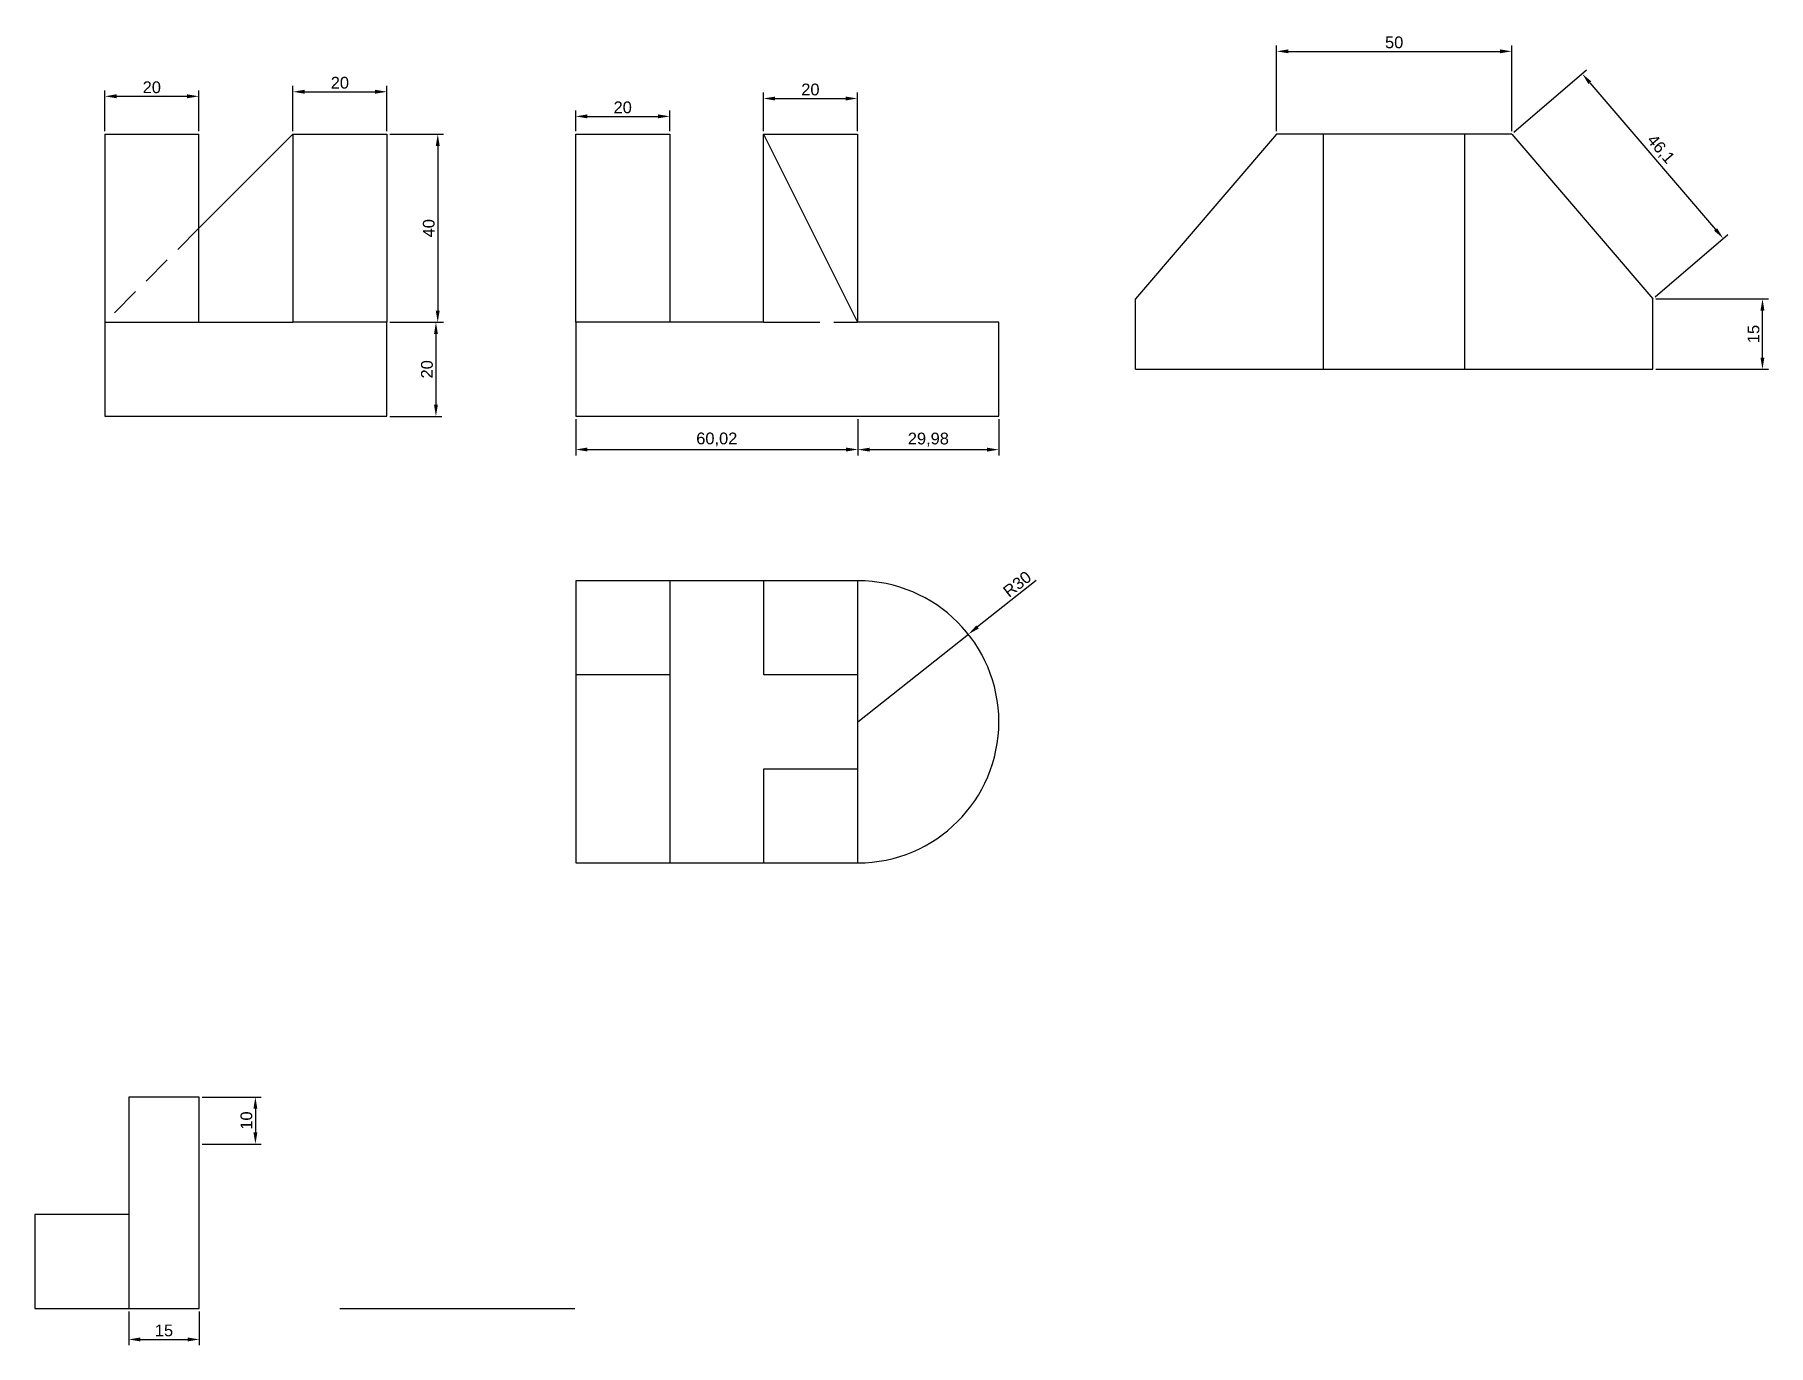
# Model space of a CAD drawing. Header units: millimetres. Extents: x 2485 to 2854, y 1992 to 2271.
import ezdxf

# ---------------------------------------------------------------- set-up
doc = ezdxf.new("R2010")
doc.units = ezdxf.units.MM
doc.linetypes.add('ACAD_ISO02W100', pattern=[15, 12, -3])
doc.linetypes.add('DASHED2', pattern=[9.525, 6.35, -3.175])
doc.styles.get("Standard").update_dxf_attribs({"font": 'arial.ttf'})
doc.dimstyles.new('ISO-25', dxfattribs={"dimtxt": 2.5, "dimasz": 2.5, "dimexe": 1.25, "dimexo": 0.625, "dimtad": 1, "dimtxsty": 'Standard', "dimcen": 2.5, "dimadec": 0, "dimazin": 0, "dimtfac": 1, "dimtmove": 0, "dimatfit": 3, "dimfxl": 1, "dimarcsym": 0})

# ---------------------------------------------------------------- blocks, each defined once
blk = doc.blocks.new('*D3')
at = {"color": 0, "lineweight": -2, "transparency": 16777216}
for p, q in [((2499.92, 2250.34), (2499.92, 2259.02)), ((2502.42, 2257.77), (2517.42, 2257.77)), ((2519.92, 2250.34), (2519.92, 2259.02))]:
    blk.add_line(p, q, dxfattribs=at)
at = {"color": 0, "transparency": 16777216}
for points in [[(2502.42, 2258.19), (2502.42, 2257.35), (2499.92, 2257.77)], [(2517.42, 2258.19), (2517.42, 2257.35), (2519.92, 2257.77)]]:
    blk.add_solid(points, dxfattribs=at)
at = {"layer": 'Defpoints', "color": 0, "transparency": 16777216}
for p in [(2519.92, 2257.77), (2499.92, 2249.71), (2519.92, 2249.71)]:
    blk.add_point(p, dxfattribs=at)
at = {"color": 0, "transparency": 16777216, "insert": (2509.92, 2259.67), "char_height": 2.5, "attachment_point": 5}
blk.add_mtext('20', dxfattribs=at)
blk = doc.blocks.new('*D4')
at = {"color": 0, "lineweight": -2, "transparency": 16777216}
for p, q in [((2539.92, 2250.34), (2539.92, 2259.98)), ((2542.42, 2258.73), (2557.42, 2258.73)), ((2559.92, 2250.34), (2559.92, 2259.98))]:
    blk.add_line(p, q, dxfattribs=at)
at = {"color": 0, "transparency": 16777216}
for points in [[(2542.42, 2259.15), (2542.42, 2258.32), (2539.92, 2258.73)], [(2557.42, 2259.15), (2557.42, 2258.32), (2559.92, 2258.73)]]:
    blk.add_solid(points, dxfattribs=at)
at = {"layer": 'Defpoints', "color": 0, "transparency": 16777216}
for p in [(2559.92, 2258.73), (2539.92, 2249.71), (2559.92, 2249.71)]:
    blk.add_point(p, dxfattribs=at)
at = {"color": 0, "transparency": 16777216, "insert": (2549.92, 2260.64), "char_height": 2.5, "attachment_point": 5}
blk.add_mtext('20', dxfattribs=at)
blk = doc.blocks.new('*D5')
at = {"color": 0, "lineweight": -2, "transparency": 16777216}
for p, q in [((2560.55, 2249.71), (2571.98, 2249.71)), ((2570.73, 2247.21), (2570.73, 2212.21)), ((2560.55, 2209.71), (2571.98, 2209.71))]:
    blk.add_line(p, q, dxfattribs=at)
at = {"color": 0, "transparency": 16777216}
for points in [[(2570.31, 2247.21), (2571.15, 2247.21), (2570.73, 2249.71)], [(2570.31, 2212.21), (2571.15, 2212.21), (2570.73, 2209.71)]]:
    blk.add_solid(points, dxfattribs=at)
at = {"layer": 'Defpoints', "color": 0, "transparency": 16777216}
for p in [(2559.92, 2249.71), (2559.92, 2209.71), (2570.73, 2209.71)]:
    blk.add_point(p, dxfattribs=at)
at = {"color": 0, "transparency": 16777216, "insert": (2568.83, 2229.71), "char_height": 2.5, "attachment_point": 5, "rotation": 90}
blk.add_mtext('40', dxfattribs=at)
blk = doc.blocks.new('*D6')
at = {"color": 0, "lineweight": -2, "transparency": 16777216}
for p, q in [((2560.55, 2209.71), (2571.6, 2209.71)), ((2570.35, 2207.21), (2570.35, 2192.21)), ((2560.55, 2189.71), (2571.6, 2189.71))]:
    blk.add_line(p, q, dxfattribs=at)
at = {"color": 0, "transparency": 16777216}
for points in [[(2569.93, 2207.21), (2570.76, 2207.21), (2570.35, 2209.71)], [(2569.93, 2192.21), (2570.76, 2192.21), (2570.35, 2189.71)]]:
    blk.add_solid(points, dxfattribs=at)
at = {"layer": 'Defpoints', "color": 0, "transparency": 16777216}
for p in [(2559.92, 2209.71), (2559.92, 2189.71), (2570.35, 2189.71)]:
    blk.add_point(p, dxfattribs=at)
at = {"color": 0, "transparency": 16777216, "insert": (2568.44, 2199.71), "char_height": 2.5, "attachment_point": 5, "rotation": 90}
blk.add_mtext('20', dxfattribs=at)
blk = doc.blocks.new('*D8')
at = {"color": 0, "lineweight": -2, "transparency": 16777216}
for p, q in [((2600.07, 2250.34), (2600.07, 2254.75)), ((2602.57, 2253.5), (2617.57, 2253.5)), ((2620.07, 2250.34), (2620.07, 2254.75))]:
    blk.add_line(p, q, dxfattribs=at)
at = {"color": 0, "transparency": 16777216}
for points in [[(2602.57, 2253.92), (2602.57, 2253.08), (2600.07, 2253.5)], [(2617.57, 2253.92), (2617.57, 2253.08), (2620.07, 2253.5)]]:
    blk.add_solid(points, dxfattribs=at)
at = {"layer": 'Defpoints', "color": 0, "transparency": 16777216}
for p in [(2620.07, 2253.5), (2600.07, 2249.71), (2620.07, 2249.71)]:
    blk.add_point(p, dxfattribs=at)
at = {"color": 0, "transparency": 16777216, "insert": (2610.07, 2255.4), "char_height": 2.5, "attachment_point": 5}
blk.add_mtext('20', dxfattribs=at)
blk = doc.blocks.new('*D9')
at = {"color": 0, "lineweight": -2, "transparency": 16777216}
for p, q in [((2639.99, 2250.34), (2639.99, 2258.55)), ((2642.49, 2257.3), (2657.49, 2257.3)), ((2659.99, 2250.34), (2659.99, 2258.55))]:
    blk.add_line(p, q, dxfattribs=at)
at = {"color": 0, "transparency": 16777216}
for points in [[(2642.49, 2257.71), (2642.49, 2256.88), (2639.99, 2257.3)], [(2657.49, 2257.71), (2657.49, 2256.88), (2659.99, 2257.3)]]:
    blk.add_solid(points, dxfattribs=at)
at = {"layer": 'Defpoints', "color": 0, "transparency": 16777216}
for p in [(2659.99, 2257.3), (2639.99, 2249.71), (2659.99, 2249.71)]:
    blk.add_point(p, dxfattribs=at)
at = {"color": 0, "transparency": 16777216, "insert": (2649.99, 2259.2), "char_height": 2.5, "attachment_point": 5}
blk.add_mtext('20', dxfattribs=at)
blk = doc.blocks.new('*D10')
at = {"color": 0, "lineweight": -2, "transparency": 16777216}
for p, q in [((2600.07, 2189.09), (2600.07, 2181.41)), ((2660.09, 2189.09), (2660.09, 2181.41)), ((2602.57, 2182.66), (2657.59, 2182.66))]:
    blk.add_line(p, q, dxfattribs=at)
at = {"color": 0, "transparency": 16777216}
for points in [[(2602.57, 2183.07), (2602.57, 2182.24), (2600.07, 2182.66)], [(2657.59, 2183.07), (2657.59, 2182.24), (2660.09, 2182.66)]]:
    blk.add_solid(points, dxfattribs=at)
at = {"layer": 'Defpoints', "color": 0, "transparency": 16777216}
for p in [(2600.07, 2189.71), (2660.09, 2189.71), (2660.09, 2182.66)]:
    blk.add_point(p, dxfattribs=at)
at = {"color": 0, "transparency": 16777216, "insert": (2630.08, 2184.78), "char_height": 2.5, "attachment_point": 5}
blk.add_mtext('60,02', dxfattribs=at)
blk = doc.blocks.new('*D11')
at = {"color": 0, "lineweight": -2, "transparency": 16777216}
for p, q in [((2660.09, 2189.09), (2660.09, 2181.38)), ((2690.07, 2189.09), (2690.07, 2181.38)), ((2662.59, 2182.63), (2687.57, 2182.63))]:
    blk.add_line(p, q, dxfattribs=at)
at = {"color": 0, "transparency": 16777216}
for points in [[(2662.59, 2183.04), (2662.59, 2182.21), (2660.09, 2182.63)], [(2687.57, 2183.04), (2687.57, 2182.21), (2690.07, 2182.63)]]:
    blk.add_solid(points, dxfattribs=at)
at = {"layer": 'Defpoints', "color": 0, "transparency": 16777216}
for p in [(2660.09, 2189.71), (2690.07, 2189.71), (2690.07, 2182.63)]:
    blk.add_point(p, dxfattribs=at)
at = {"color": 0, "transparency": 16777216, "insert": (2675.08, 2184.76), "char_height": 2.5, "attachment_point": 5}
blk.add_mtext('29,98', dxfattribs=at)
blk = doc.blocks.new('*D13')
at = {"color": 0, "lineweight": -2, "transparency": 16777216}
for p, q in [((2749.15, 2250.34), (2749.15, 2268.58)), ((2799.15, 2250.34), (2799.15, 2268.58)), ((2751.65, 2267.33), (2796.65, 2267.33))]:
    blk.add_line(p, q, dxfattribs=at)
at = {"color": 0, "transparency": 16777216}
for points in [[(2751.65, 2267.75), (2751.65, 2266.91), (2749.15, 2267.33)], [(2796.65, 2267.75), (2796.65, 2266.91), (2799.15, 2267.33)]]:
    blk.add_solid(points, dxfattribs=at)
at = {"layer": 'Defpoints', "color": 0, "transparency": 16777216}
for p in [(2799.15, 2267.33), (2749.15, 2249.71), (2799.15, 2249.71)]:
    blk.add_point(p, dxfattribs=at)
at = {"color": 0, "transparency": 16777216, "insert": (2774.15, 2269.23), "char_height": 2.5, "attachment_point": 5}
blk.add_mtext('50', dxfattribs=at)
blk = doc.blocks.new('*D14')
at = {"color": 0, "lineweight": -2, "transparency": 16777216}
for p, q in [((2829.78, 2214.71), (2853.73, 2214.71)), ((2852.48, 2202.21), (2852.48, 2212.21)), ((2829.78, 2199.71), (2853.73, 2199.71))]:
    blk.add_line(p, q, dxfattribs=at)
at = {"color": 0, "transparency": 16777216}
for points in [[(2852.06, 2212.21), (2852.89, 2212.21), (2852.48, 2214.71)], [(2852.06, 2202.21), (2852.89, 2202.21), (2852.48, 2199.71)]]:
    blk.add_solid(points, dxfattribs=at)
at = {"layer": 'Defpoints', "color": 0, "transparency": 16777216}
for p in [(2829.15, 2214.71), (2852.48, 2214.71), (2829.15, 2199.71)]:
    blk.add_point(p, dxfattribs=at)
at = {"color": 0, "transparency": 16777216, "insert": (2850.58, 2207.21), "char_height": 2.5, "attachment_point": 5, "rotation": 90}
blk.add_mtext('15', dxfattribs=at)
blk = doc.blocks.new('*D15')
at = {"color": 0, "lineweight": -2, "transparency": 16777216}
for p, q in [((2799.63, 2250.12), (2815.09, 2263.37)), ((2815.76, 2260.66), (2842.51, 2229.45)), ((2829.63, 2215.12), (2845.09, 2228.37))]:
    blk.add_line(p, q, dxfattribs=at)
at = {"color": 0, "transparency": 16777216}
for points in [[(2816.08, 2260.93), (2815.45, 2260.39), (2814.14, 2262.56)], [(2842.83, 2229.72), (2842.19, 2229.18), (2844.14, 2227.56)]]:
    blk.add_solid(points, dxfattribs=at)
at = {"layer": 'Defpoints', "color": 0, "transparency": 16777216}
for p in [(2799.15, 2249.71), (2844.14, 2227.56), (2829.15, 2214.71)]:
    blk.add_point(p, dxfattribs=at)
at = {"color": 0, "transparency": 16777216, "insert": (2830.75, 2246.44), "char_height": 2.5, "attachment_point": 5, "rotation": 310.6013}
blk.add_mtext('46,1', dxfattribs=at)
blk = doc.blocks.new('*D16')
at = {"color": 0, "lineweight": -2, "transparency": 16777216}
for p, q in [((2697.99, 2154.78), (2685.55, 2144.92)), ((2660.07, 2124.74), (2683.59, 2143.37))]:
    blk.add_line(p, q, dxfattribs=at)
at = {"color": 0, "transparency": 16777216}
blk.add_solid([(2685.29, 2145.25), (2685.81, 2144.6), (2683.59, 2143.37)], dxfattribs=at)
at = {"layer": 'Defpoints', "color": 0, "transparency": 16777216}
for p in [(2683.59, 2143.37), (2660.07, 2124.74)]:
    blk.add_point(p, dxfattribs=at)
at = {"color": 0, "transparency": 16777216, "insert": (2693.98, 2154.03), "char_height": 2.5, "attachment_point": 5, "rotation": 38.3894}
blk.add_mtext('R30', dxfattribs=at)
blk = doc.blocks.new('*D18')
at = {"color": 0, "lineweight": -2, "transparency": 16777216}
for p, q in [((2520.63, 2044.95), (2533.2, 2044.95)), ((2531.95, 2042.45), (2531.95, 2037.45)), ((2520.63, 2034.95), (2533.2, 2034.95))]:
    blk.add_line(p, q, dxfattribs=at)
at = {"color": 0, "transparency": 16777216}
for points in [[(2531.53, 2042.45), (2532.37, 2042.45), (2531.95, 2044.95)], [(2531.53, 2037.45), (2532.37, 2037.45), (2531.95, 2034.95)]]:
    blk.add_solid(points, dxfattribs=at)
at = {"layer": 'Defpoints', "color": 0, "transparency": 16777216}
for p in [(2520.01, 2044.95), (2520.01, 2034.95), (2531.95, 2034.95)]:
    blk.add_point(p, dxfattribs=at)
at = {"color": 0, "transparency": 16777216, "insert": (2530.05, 2039.95), "char_height": 2.5, "attachment_point": 5, "rotation": 90}
blk.add_mtext('10', dxfattribs=at)
blk = doc.blocks.new('*D19')
at = {"color": 0, "lineweight": -2, "transparency": 16777216}
for p, q in [((2505.01, 1999.33), (2505.01, 1992.16)), ((2520.01, 1999.33), (2520.01, 1992.16)), ((2507.51, 1993.41), (2517.51, 1993.41))]:
    blk.add_line(p, q, dxfattribs=at)
at = {"color": 0, "transparency": 16777216}
for points in [[(2507.51, 1993.82), (2507.51, 1992.99), (2505.01, 1993.41)], [(2517.51, 1993.82), (2517.51, 1992.99), (2520.01, 1993.41)]]:
    blk.add_solid(points, dxfattribs=at)
at = {"layer": 'Defpoints', "color": 0, "transparency": 16777216}
for p in [(2505.01, 1999.95), (2520.01, 1999.95), (2520.01, 1993.41)]:
    blk.add_point(p, dxfattribs=at)
at = {"color": 0, "transparency": 16777216, "insert": (2512.51, 1995.31), "char_height": 2.5, "attachment_point": 5}
blk.add_mtext('15', dxfattribs=at)

msp = doc.modelspace()

# ---------------------------------------------------------------- linework, layer by layer
for p, q in [((2499.924, 2249.712), (2499.924, 2209.712)), ((2499.924, 2249.712), (2519.924, 2249.712)), ((2519.924, 2209.712), (2519.924, 2249.712)), ((2539.924, 2249.712), (2519.924, 2229.712)), ((2539.924, 2249.712), (2539.924, 2209.712)), ((2539.924, 2249.712), (2559.924, 2249.712)), ((2559.924, 2249.712), (2559.924, 2209.712)), ((2600.074, 2209.712), (2600.074, 2249.712)), ((2600.074, 2249.712), (2600.074, 2249.712)), ((2600.074, 2249.712), (2620.074, 2249.712)), ((2620.074, 2249.712), (2620.074, 2209.712)), ((2639.993, 2209.712), (2639.993, 2249.712)), ((2639.993, 2249.712), (2659.993, 2249.712)), ((2639.993, 2249.712), (2659.993, 2209.712)), ((2659.993, 2249.712), (2659.993, 2209.712)), ((2749.154, 2249.712), (2719.154, 2214.712)), ((2799.154, 2249.712), (2749.154, 2249.712)), ((2759.154, 2199.712), (2759.154, 2249.712)), ((2789.154, 2199.712), (2789.154, 2249.712)), ((2799.154, 2249.712), (2829.154, 2214.712)), ((2799.154, 2249.712), (2829.154, 2214.712)), ((2719.154, 2199.712), (2719.154, 2214.712)), ((2829.154, 2199.712), (2829.154, 2214.712)), ((2499.924, 2209.712), (2519.924, 2209.712)), ((2499.924, 2209.712), (2499.924, 2189.712)), ((2519.924, 2209.712), (2539.924, 2209.712)), ((2559.924, 2209.712), (2539.924, 2209.712)), ((2559.924, 2189.712), (2559.924, 2209.712)), ((2600.074, 2209.712), (2600.074, 2189.712)), ((2639.993, 2209.712), (2600.074, 2209.712)), ((2690.074, 2209.712), (2659.993, 2209.712)), ((2690.074, 2189.712), (2690.074, 2209.712)), ((2719.154, 2199.712), (2829.154, 2199.712)), ((2499.924, 2189.712), (2559.924, 2189.712)), ((2559.924, 2189.712), (2559.924, 2189.712)), ((2600.074, 2189.712), (2690.074, 2189.712)), ((2690.074, 2189.712), (2690.074, 2189.712)), ((2600.074, 2154.74), (2600.074, 2094.74)), ((2660.074, 2154.74), (2600.074, 2154.74)), ((2620.074, 2154.74), (2620.074, 2094.74)), ((2640.074, 2134.74), (2640.074, 2154.74)), ((2660.074, 2094.74), (2660.074, 2154.74)), ((2620.074, 2134.74), (2600.074, 2134.74)), ((2660.074, 2134.74), (2640.074, 2134.74)), ((2640.074, 2094.74), (2640.074, 2114.74)), ((2640.074, 2114.74), (2660.074, 2114.74)), ((2600.074, 2094.74), (2660.074, 2094.74)), ((2520.005, 2044.952), (2505.005, 2044.952)), ((2505.005, 2044.952), (2505.005, 2019.952)), ((2520.005, 1999.952), (2520.005, 2044.952)), ((2505.005, 2019.952), (2485.005, 2019.952)), ((2485.005, 2019.952), (2485.005, 1999.952)), ((2505.005, 2019.952), (2505.005, 1999.952)), ((2485.005, 1999.952), (2500.005, 1999.952)), ((2500.005, 1999.952), (2520.005, 1999.952)), ((2549.891, 1999.952), (2599.891, 1999.952))]:
    msp.add_line(p, q)
at = {"linetype": 'DASHED2', "lineweight": 25}
msp.add_line((2519.924, 2229.712), (2499.924, 2209.712), dxfattribs=at)
at = {"linetype": 'ACAD_ISO02W100'}
msp.add_line((2639.993, 2209.712), (2659.993, 2209.712), dxfattribs=at)
msp.add_arc((2660.074, 2124.74), 30, 270, 90)

# ---------------------------------------------------------------- dimensions: what is measured, and where the dimension line sits
for p1, p2, distance, picture, middle in [((2749.154, 2249.712), (2799.154, 2249.712), 17.618, '*D13', (2774.154, 2269.232)), ((2499.924, 2249.712), (2519.924, 2249.712), 8.058, '*D3', (2509.924, 2259.672)), ((2539.924, 2249.712), (2559.924, 2249.712), 9.022, '*D4', (2549.924, 2260.636)), ((2639.993, 2249.712), (2659.993, 2249.712), 7.584, '*D9', (2649.993, 2259.198)), ((2799.154, 2249.712), (2829.154, 2214.712), 19.735, '*D15', (2830.753, 2246.44)), ((2600.074, 2249.712), (2620.074, 2249.712), 3.786, '*D8', (2610.074, 2255.4)), ((2559.924, 2249.712), (2559.924, 2209.712), 10.808, '*D5', (2568.83, 2229.712)), ((2829.154, 2199.712), (2829.154, 2214.712), -23.323, '*D14', (2850.576, 2207.212)), ((2559.924, 2209.712), (2559.924, 2189.712), 10.422, '*D6', (2568.444, 2199.712)), ((2600.074, 2189.712), (2660.092, 2189.712), -7.057, '*D10', (2630.083, 2184.783)), ((2660.092, 2189.712), (2690.074, 2189.712), -7.084, '*D11', (2675.083, 2184.756))]:
    dim = msp.add_aligned_dim(p1=p1, p2=p2, distance=distance, dimstyle='ISO-25')
    dim.commit()
    dim.dimension.update_dxf_attribs({"geometry": picture, "text_midpoint": middle})
dim = msp.add_radius_dim(center=(2660.074, 2124.74), mpoint=(2683.588, 2143.37), dimstyle='ISO-25')
dim.commit()
dim.dimension.update_dxf_attribs({"geometry": '*D16', "text_midpoint": (2695.166, 2152.543), "dimtype": 164})
dim = msp.add_linear_dim(base=(2531.951, 2034.952), p1=(2520.005, 2044.952), p2=(2520.005, 2034.952), angle=90, dimstyle='ISO-25')
dim.commit()
dim.dimension.update_dxf_attribs({"geometry": '*D18', "text_midpoint": (2530.05, 2039.952)})
dim = msp.add_linear_dim(base=(2520.005, 1993.406), p1=(2505.005, 1999.952), p2=(2520.005, 1999.952), dimstyle='ISO-25')
dim.commit()
dim.dimension.update_dxf_attribs({"geometry": '*D19', "text_midpoint": (2512.505, 1995.308)})

doc.saveas('drawing.dxf')
